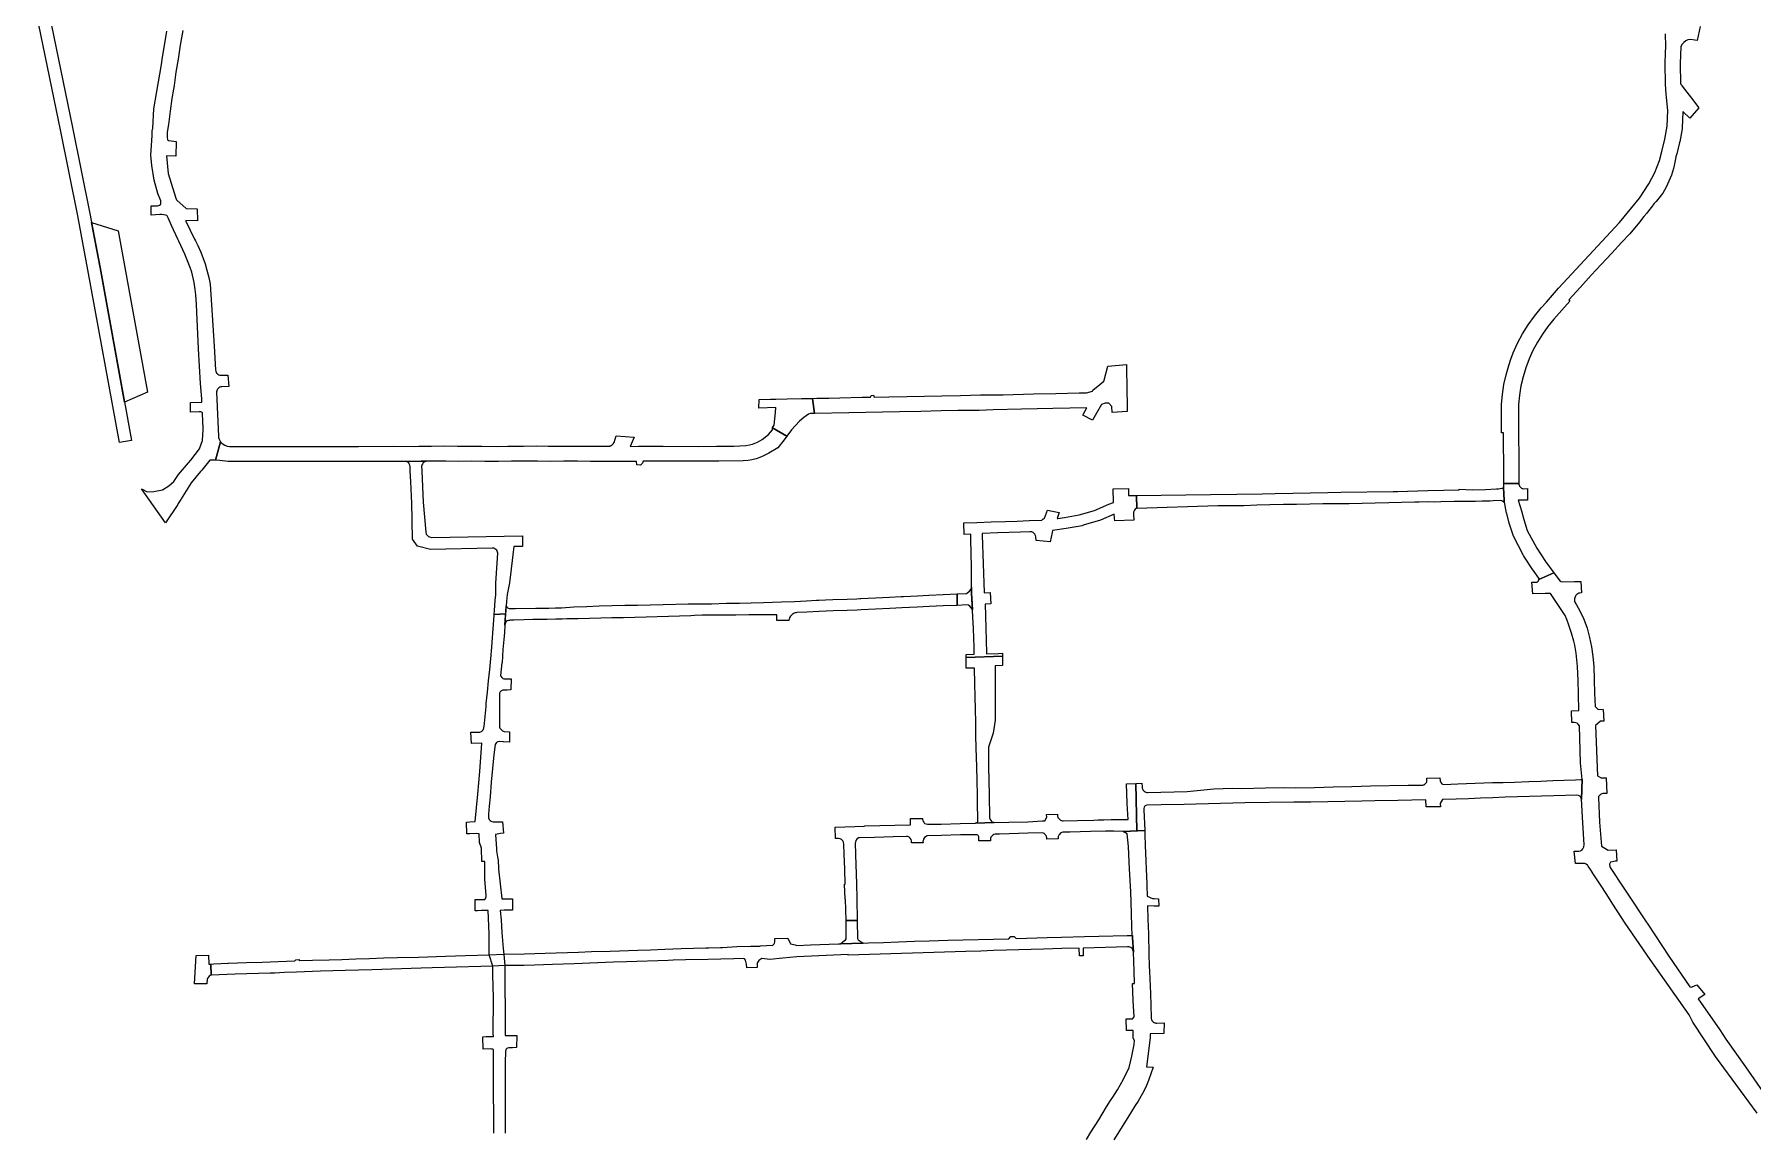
# Model space of a CAD drawing. Header units: inches. Extents: x 704148 to 723432, y 7075344 to 7101810.
# Drawn here: x 713686 to 715513, y 7083759 to 7084927 of the extents above; entities that cross this region are included whole.
import ezdxf

# ---------------------------------------------------------------- set-up
doc = ezdxf.new("R2010")
doc.units = ezdxf.units.IN
doc.header["$MEASUREMENT"] = 0
doc.layers.add('gisdb.gisadmin', color=7, linetype='Continuous', lineweight=9, true_color=0xccf5fc)

msp = doc.modelspace()

# ---------------------------------------------------------------- linework, layer by layer
at = {"layer": 'gisdb.gisadmin'}
for points in [[(713699.1427, 7084961.8089), (713727.0919, 7084827.7485), (713727.1021, 7084827.6985), (713745.404, 7084736.3299), (713745.4193, 7084736.2509), (713756.1914, 7084678.7901), (713756.1976, 7084678.7566), (713789.6449, 7084495.0242), (713776.8551, 7084492.6958), (713743.4108, 7084676.4115), (713732.6493, 7084733.8161), (713714.3603, 7084825.1202), (713686.4095, 7084959.1884)], [(713844.15, 7084930.58), (713841.57, 7084915.04), (713839.34, 7084900.4), (713836.93, 7084886.51), (713834.92, 7084872.28), (713834.4, 7084868.56), (713832.72, 7084858.57), (713830.82, 7084844.86), (713828.87, 7084830.79), (713827.74, 7084822.65), (713827.67, 7084818.39), (713827.72, 7084816.51), (713827.84, 7084815.34), (713828, 7084814.72), (713828.31, 7084814.28), (713828.72, 7084813.99), (713829.22, 7084813.78), (713837.1786, 7084812.8624), (713836.9005, 7084797.0817), (713826.73, 7084797.47), (713828.74, 7084778.71), (713831.93, 7084768.38), (713836.8796, 7084752.3909), (713837.4, 7084750.71), (713837.765, 7084750.3854), (713847.78, 7084741.48), (713859.4198, 7084741.2132), (713859.7695, 7084728.343), (713847.4416, 7084728.666), (713847.5371, 7084728.1599), (713856.76, 7084709.12), (713857.61, 7084707.31), (713860.04, 7084702.16), (713863.33, 7084695.21), (713867.93, 7084682.7), (713869.93, 7084675.88), (713871.76, 7084668.34), (713873.35, 7084661.29), (713877.54, 7084595.2), (713878.98, 7084570.13), (713879.16, 7084568.83), (713879.55, 7084567.69), (713880.16, 7084566.71), (713880.7, 7084566.15), (713881.44, 7084565.43), (713882.42, 7084564.84), (713883.43, 7084564.53), (713884.6, 7084564.36), (713892.0965, 7084564.5208), (713893.2405, 7084552.2642), (713885.89, 7084552.05), (713884.73, 7084551.88), (713883.65, 7084551.56), (713882.64, 7084551), (713881.88, 7084550.36), (713881.24, 7084549.65), (713880.83, 7084548.93), (713880.33, 7084547.78), (713880.14, 7084546.65), (713881.5, 7084514.66), (713882.09, 7084499.67), (713882.31, 7084498.14), (713882.83, 7084496.55), (713883.53, 7084495.01), (713884.32, 7084493.61), (713878.8424, 7084473.9843), (713878.1648, 7084474.0234), (713873.0719, 7084474.0234), (713864.5836, 7084463.4441), (713863.178, 7084461.8933), (713853.048, 7084450.1349), (713842.5733, 7084433.0144), (713842.2101, 7084432.4207), (713839.442, 7084427.8963), (713838.7659, 7084426.8955), (713825.7274, 7084407.5945), (713800.16, 7084443.77), (713806.3, 7084440.56), (713813.5, 7084440.83), (713822.57, 7084442.7), (713829.51, 7084446.7), (713834.58, 7084451.51), (713839.65, 7084458.99), (713850.22, 7084471.28), (713852.73, 7084474.2), (713862.07, 7084485.95), (713862.5, 7084487.16), (713865.27, 7084495.03), (713865.79, 7084506.49), (713865.7536, 7084507.9234), (713865.125, 7084523.1507), (713865.0772, 7084524.273), (713864.7317, 7084524.624), (713863.9259, 7084525.126), (713863.42, 7084525.34), (713862.87, 7084525.43), (713861.56, 7084525.44), (713852.5571, 7084524.9879), (713852.3708, 7084535.4206), (713864.5972, 7084535.569), (713864.5516, 7084536.6431), (713864.4001, 7084539.3711), (713863.21, 7084555.53), (713860.97, 7084592.42), (713858.92, 7084639.53), (713858.07, 7084649.9), (713857.46, 7084655.3), (713856.25, 7084663.05), (713853.7, 7084673.99), (713852.16, 7084678.76), (713846.42, 7084692.86), (713839.94, 7084707), (713839.0713, 7084708.9073), (713832.1311, 7084723.4113), (713828.5081, 7084731.4822), (713827.4719, 7084733.7904), (713827.15, 7084734.07), (713825.84, 7084734.5), (713823.96, 7084734.86), (713821.77, 7084735.01), (713819.86, 7084735.04), (713810.4658, 7084734.6039), (713810.59, 7084744.2902), (713816.62, 7084744.25), (713817.44, 7084744.32), (713818.8, 7084744.64), (713819.55, 7084745.02), (713820.42, 7084745.81), (713820.89, 7084746.82), (713821.02, 7084747.77), (713821.02, 7084748.8), (713820.86, 7084749.53), (713817.75, 7084757.65), (713813.86, 7084771.52), (713811.19, 7084787.34), (713810.32, 7084798.16), (713811.6886, 7084819.1931), (713811.7719, 7084823.6797), (713812.1884, 7084826.8744), (713813.52, 7084847.34), (713816.6, 7084865.74), (713821.435, 7084894.5733), (713822.34, 7084899.97), (713827.15, 7084929.9)], [(715457.35, 7084935.1188), (715454.213, 7084920.1496), (715451.7796, 7084920.5765), (715447.1907, 7084921.0512), (715444.3423, 7084920.8929), (715442.127, 7084919.7853), (715439.9116, 7084918.0446), (715438.0127, 7084915.9875), (715436.7468, 7084913.2974), (715436.2384, 7084895.6069), (715436.5098, 7084873.975), (715437.99, 7084872.51), (715438.0112, 7084871.7545), (715438.37, 7084871.47), (715448.0273, 7084858.7036), (715455.9997, 7084848.4401), (715446.3906, 7084837.669), (715439.2474, 7084844.2853), (715439.0875, 7084844.4165), (715439.0276, 7084844.4623), (715438.4237, 7084827.5986), (715438.1794, 7084826.2336), (715435.5974, 7084812.2585), (715435.5546, 7084811.988), (715435.4979, 7084811.6987), (715432.4288, 7084799.8271), (715431.6392, 7084796.7596), (715431.2655, 7084794.339), (715430.6032, 7084790.8451), (715429.8218, 7084787.376), (715428.9223, 7084783.9356), (715427.9058, 7084780.5279), (715426.7733, 7084777.157), (715425.5263, 7084773.8268), (715424.1662, 7084770.5411), (715422.6946, 7084767.3038), (715421.1131, 7084764.1188), (715419.4238, 7084760.9896), (715417.6284, 7084757.9201), (715410.5307, 7084749.1695), (715408.3018, 7084746.4577), (715405.6225, 7084742.8203), (715403.68, 7084740.4406), (715400.5778, 7084736.6402), (715397.5748, 7084732.9665), (715392.7632, 7084727.0808), (715382.4457, 7084714.6446), (715373.8089, 7084705.3589), (715363.534, 7084694.1949), (715352.213, 7084682.1245), (715341.5654, 7084670.7242), (715329.7234, 7084657.6974), (715317.772, 7084644.3964), (715318.8847, 7084642.9111), (715301.954, 7084623.8555), (715295.5619, 7084616.159), (715289.6972, 7084608.0534), (715284.3858, 7084599.5749), (715279.6515, 7084590.7613), (715275.5152, 7084581.6516), (715271.9953, 7084572.2865), (715269.1076, 7084562.7075), (715266.8648, 7084552.9574), (715265.277, 7084543.0795), (715264.3512, 7084533.1176), (715264.0915, 7084523.1163), (715264.2324, 7084504.0748), (715264.4577, 7084473.6084), (715264.6367, 7084449.4175), (715248.6398, 7084449.1016), (715248.6038, 7084454.0562), (715248.5715, 7084458.491), (715248.2431, 7084503.1337), (715246.2391, 7084503.0994), (715246.092, 7084522.9831), (715246.3443, 7084533.512), (715247.2558, 7084544.0045), (715248.8229, 7084554.4191), (715251.0396, 7084564.7152), (715253.897, 7084574.8521), (715256.1466, 7084581.4858), (715258.6709, 7084588.0199), (715263.319, 7084598.3398), (715268.6515, 7084608.3233), (715274.6441, 7084617.9251), (715281.2696, 7084627.1015), (715288.4979, 7084635.8111), (715293.8799, 7084641.8685), (715293.8899, 7084641.8647), (715293.8932, 7084641.8689), (715306.7246, 7084656.7806), (715371.6567, 7084726.5275), (715384.8327, 7084742.6568), (715393.0136, 7084752.6713), (715402.9556, 7084767.7684), (715409.2154, 7084779.9197), (715414.0023, 7084792.4393), (715416.5296, 7084802.2325), (715419.8939, 7084815.269), (715422.4714, 7084828.8933), (715423.0756, 7084845.8106), (715421.3769, 7084863.1916), (715420.5152, 7084873.5413), (715420.2389, 7084895.7905), (715420.5509, 7084907.1213), (715420.7401, 7084913.8976), (715420.4979, 7084927.1028)], [(715517.98, 7083780.2), (715473.69, 7083840.31), (715449.69, 7083876.83), (715445.65, 7083884.51), (715404.19, 7083943.2), (715377.58, 7083981.83), (715364.66, 7084002.25), (715358.24, 7084012.4), (715351.48, 7084022.65), (715344.42, 7084033.35), (715340.785, 7084038.9386), (715338.41, 7084042.59), (715337.98, 7084043.22), (715337.56, 7084043.73), (715336.21, 7084044.8), (715335.49, 7084045.15), (715334.65, 7084045.34), (715333.64, 7084045.48), (715332.9, 7084045.48), (715324.9095, 7084045.2206), (715323.514, 7084058.4653), (715325.4417, 7084058.5266), (715328.38, 7084058.62), (715330.07, 7084059.03), (715331.46, 7084059.7), (715332.64, 7084060.83), (715333.82, 7084063.24), (715334.04, 7084065.08), (715332.64, 7084088.71), (715331.12, 7084113.89), (715331.78, 7084134.63), (715330.3, 7084152.53), (715328.98, 7084191.61), (715327.52, 7084193.63), (715326.66, 7084194.39), (715325.1, 7084194.99), (715323.48, 7084195.29), (715320.94, 7084195.39), (715320.6869, 7084207.6965), (715328.52, 7084207.97), (715327.96, 7084225.84), (715327.53, 7084239.93), (715327.06, 7084254.88), (715326.38, 7084262), (715325.7, 7084269.11), (715324.17, 7084277.49), (715323.1, 7084281.7), (715320.67, 7084290.24), (715319.3, 7084294.56), (715317.39, 7084299.66), (715315.48, 7084304.76), (715313.7572, 7084308.9591), (715305.3678, 7084321.6423), (715298.1835, 7084332.2199), (715292.7059, 7084332.4529), (715279.5017, 7084332.1807), (715278.4838, 7084344.271), (715284.05, 7084344.37), (715284.86, 7084345.08), (715285.41, 7084345.93), (715285.78, 7084346.82), (715285.8586, 7084347.1128), (715301.9134, 7084354.1917), (715308.4671, 7084345.3794), (715309.32, 7084345.1), (715310.67, 7084344.86), (715323.6453, 7084345.0629), (715330.5866, 7084345.1715), (715331.0969, 7084332.9726), (715329.4776, 7084332.8479), (715328.3832, 7084332.5527), (715327.3508, 7084332.0847), (715326.4075, 7084331.4563), (715325.578, 7084330.6838), (715324.8841, 7084329.7876), (715324.3438, 7084328.7912), (715323.9715, 7084327.7206), (715323.7769, 7084326.604), (715323.765, 7084325.4706), (715323.9361, 7084324.3501), (715324.2859, 7084323.272), (715325.964, 7084320.2365), (715329.6221, 7084313.8355), (715333.7913, 7084305.0681), (715337.0791, 7084295.4027), (715339.7747, 7084285.5557), (715341.8682, 7084275.5633), (715343.3517, 7084265.4623), (715344.22, 7084255.29), (715344.72, 7084240.5), (715345.2, 7084226.45), (715345.79, 7084212.42), (715348.76, 7084209.44), (715354.18, 7084209.11), (715354.9879, 7084196.7939), (715351.31, 7084196.68), (715346.21, 7084192), (715348.34, 7084138.43), (715352.16, 7084136.31), (715357.523, 7084136.4427), (715358.1261, 7084119.8391), (715353.94, 7084119.71), (715352.92, 7084119.57), (715351.54, 7084118.83), (715350.28, 7084117.77), (715349.48, 7084116.59), (715349.18, 7084115.47), (715350.36, 7084089.25), (715352.37, 7084063.93), (715359.47, 7084059.61), (715367.9382, 7084059.9719), (715368.8747, 7084047.8352), (715366.94, 7084047.74), (715364.04, 7084047.3), (715362.21, 7084046.67), (715361.14, 7084044.59), (715361.2, 7084042.32), (715361.58, 7084040.99), (715376.1, 7084019.24), (715381.21, 7084011.58), (715399.3127, 7083984.4612), (715401.7499, 7083980.8101), (715424.0201, 7083946.8901), (715446.39, 7083914.14), (715447.99, 7083914.1), (715448.89, 7083914.36), (715453.7502, 7083916.6036), (715462.2659, 7083906.1966), (715455.15, 7083901.42), (715478.24, 7083868.72), (715484.57, 7083858.51), (715505.59, 7083829.28), (715532.96, 7083789.85)], [(714174.82, 7083758.67), (714174.72, 7083773.64), (714174.51, 7083805.88), (714174.56, 7083819.04), (714174.61, 7083832.76), (714174.68, 7083846.55), (714174.42, 7083847.41), (714174.07, 7083847.85), (714173.71, 7083848.06), (714172.78, 7083848.23), (714171.69, 7083848.25), (714163.5944, 7083848.1092), (714163.0392, 7083861.3059), (714166.5871, 7083861.3824), (714174.36, 7083861.55), (714174.31, 7083864.74), (714174.47, 7083902.66), (714173.9468, 7083927.1646), (714173.75, 7083936.38), (714169.9722, 7083948.1821), (714169.9766, 7083952.6524), (714169.9941, 7083970.5048), (714168.7, 7083995.56), (714161.8796, 7083995.2814), (714157.44, 7083995.1), (714156.6538, 7083995.0861), (714154.9003, 7083995.0552), (714155.0724, 7084007.1528), (714161.5996, 7084007.2075), (714165.48, 7084007.24), (714165.598, 7084007.4071), (714165.7101, 7084007.5781), (714165.8164, 7084007.7528), (714165.9167, 7084007.931), (714166.0108, 7084008.1126), (714166.0987, 7084008.2972), (714166.1803, 7084008.4848), (714166.2554, 7084008.675), (714166.324, 7084008.8676), (714166.386, 7084009.0625), (714166.4413, 7084009.2594), (714166.4898, 7084009.4581), (714166.5316, 7084009.6583), (714166.5665, 7084009.8598), (714166.5945, 7084010.0623), (714166.6157, 7084010.2657), (714166.6298, 7084010.4697), (714166.637, 7084010.6741), (714166.6373, 7084010.8786), (714166.6305, 7084011.083), (714166.6168, 7084011.2871), (714165.4081, 7084028.8039), (714165.3009, 7084029.7397), (714165.4, 7084031.22), (714165.35, 7084039.57), (714165.35, 7084047.57), (714162.24, 7084047.36), (714161.6, 7084061.52), (714159.82, 7084067.88), (714159.3, 7084076.98), (714156.03, 7084077.14), (714149.4032, 7084076.9174), (714146.3383, 7084076.8144), (714145.6808, 7084089.4397), (714149.338, 7084089.686), (714154.89, 7084090.06), (714157.74, 7084119.23), (714160.08, 7084143.23), (714162.19, 7084173.22), (714151.2118, 7084172.9589), (714150.5876, 7084185.1318), (714154.9976, 7084185.0967), (714159.0834, 7084185.0641), (714159.9945, 7084185.1357), (714160.8796, 7084185.3628), (714161.7126, 7084185.7387), (714162.4685, 7084186.2523), (714163.1249, 7084186.8881), (714163.1903, 7084186.978), (714163.4616, 7084187.3512), (714163.6814, 7084187.6664), (714163.9191, 7084188.1513), (714164.0726, 7084188.4758), (714164.2401, 7084189.0517), (714164.3213, 7084189.3398), (714164.4202, 7084190.2337), (714164.4334, 7084190.3674), (714164.4985, 7084191.029), (714166.2238, 7084208.5664), (714166.5803, 7084212.1904), (714166.7516, 7084213.9316), (714166.9, 7084215.44), (714168.2042, 7084227.4293), (714169.2932, 7084239.44), (714170.5958, 7084251.4295), (714171.6546, 7084263.4429), (714172.5888, 7084275.4667), (714173.0602, 7084280.7001), (714175.2745, 7084308.9054), (714175.3415, 7084309.9166), (714187.3553, 7084310.795), (714186.42, 7084298.62), (714186.06, 7084290.74), (714185.75, 7084287.1), (714184.63, 7084272.98), (714183.76, 7084258.74), (714183.285, 7084258.719), (714182.1139, 7084245.0389), (714182.32, 7084244.5), (714183.38, 7084243), (714184.5, 7084242.12), (714185.64, 7084241.68), (714187.26, 7084241.54), (714193.2765, 7084241.7117), (714192.8966, 7084229.8394), (714188.9257, 7084229.7671), (714186.1414, 7084229.7164), (714185.3065, 7084229.7291), (714184.4817, 7084229.599), (714183.6911, 7084229.33), (714182.9582, 7084228.9299), (714182.3044, 7084228.4104), (714181.7489, 7084227.787), (714181.3081, 7084227.0778), (714180.9948, 7084226.3037), (714180.8184, 7084225.4876), (714180.7396, 7084213.923), (714180.7983, 7084192.3613), (714180.8351, 7084191.3449), (714181.0329, 7084190.3471), (714181.3866, 7084189.3934), (714181.8872, 7084188.508), (714182.5222, 7084187.7134), (714183.2752, 7084187.0296), (714184.1273, 7084186.4742), (714185.0569, 7084186.0611), (714186.0402, 7084185.8009), (714191.5971, 7084185.4458), (714191.3937, 7084174.4607), (714185.0759, 7084174.8143), (714184.2902, 7084174.8583), (714181.4, 7084175.02), (714179.06, 7084174.72), (714177.78, 7084173.9), (714176.26, 7084172), (714174.76, 7084160.8), (714173.5, 7084146.41), (714172.18, 7084131.88), (714170.84, 7084116.36), (714169.9671, 7084106.2449), (714169.24, 7084097.82), (714169.16, 7084095.42), (714169.3, 7084094), (714169.94, 7084092.26), (714170.48, 7084091.52), (714171.14, 7084090.92), (714171.92, 7084090.4), (714172.88, 7084089.94), (714174.22, 7084089.68), (714184.2543, 7084089.5958), (714185.11, 7084077.61), (714181.82, 7084077.42), (714176.52, 7084076.32), (714177.64, 7084061.1), (714177.8765, 7084058.7823), (714179.3119, 7084050.2593), (714179.3875, 7084049.5666), (714179.9084, 7084039.2874), (714183.222, 7084008.2216), (714183.2822, 7084008.014), (714183.4126, 7084007.8677), (714183.6047, 7084007.6975), (714194.7829, 7084007.8399), (714194.7372, 7083995.7424), (714189.5264, 7083995.6753), (714186.01, 7083995.63), (714182.2193, 7083995.6123), (714181.73, 7083995.61), (714182.5219, 7083985.3806), (714183.56, 7083971.97), (714184.8546, 7083955.1832), (714185.3635, 7083948.5847), (714186.56, 7083936.99), (714186.6177, 7083928.3353), (714186.73, 7083902.17), (714186.87, 7083902.17), (714186.91, 7083895.08), (714187.1, 7083862.64), (714187.2465, 7083862.6393), (714191.258, 7083862.6196), (714199.2916, 7083862.5801), (714199.1061, 7083849.6932), (714194.5878, 7083849.5322), (714190.88, 7083849.4), (714189.58, 7083849.07), (714188.82, 7083848.65), (714188.08, 7083847.89), (714187.48, 7083846.97), (714187.2, 7083846.12), (714187.11, 7083833.09), (714187.02, 7083819.93), (714186.93, 7083806.08), (714187, 7083806.08), (714187.031, 7083773.648), (714187.053, 7083758.644)], [(714804.86, 7083752.08), (714809.44, 7083759.76), (714817.94, 7083773.04), (714821.74, 7083779.12), (714826.32, 7083786.68), (714830.58, 7083793.46), (714833.06, 7083797.21), (714838.04, 7083804.76), (714844.3, 7083816.34), (714850.46, 7083828.54), (714853.28, 7083840.76), (714855.58, 7083853.14), (714855.86, 7083857.18), (714854.76, 7083859.62), (714854.7374, 7083860.485), (714854.684, 7083863.042), (714854.604, 7083868.041), (714854.52, 7083868.04), (714851.3438, 7083868.004), (714848.286, 7083867.9694), (714847.4272, 7083867.9596), (714847.0275, 7083880.1574), (714853.71, 7083880.29), (714855.48, 7083882.25), (714854.69, 7083899.88), (714853.88, 7083917.91), (714856.17, 7083917.99), (714855.68, 7083931.48), (714854.96, 7083951.22), (714853.9, 7083966.72), (714853.7, 7083970.46), (714853.34, 7083977.28), (714852.72, 7083992.87), (714852.05, 7084015.28), (714850.7709, 7084039.8532), (714850.38, 7084047.3), (714849.55, 7084063.31), (714848.16, 7084077.02), (714843.87, 7084079.46), (714866.8427, 7084080.3596), (714867.0028, 7084075.7712), (714867.4008, 7084064.368), (714869.0747, 7084023.3532), (714869.17, 7084021.86), (714869.5956, 7084010.5897), (714875.3106, 7084008.0497), (714876.8447, 7084008.0241), (714881.5767, 7084007.9452), (714881.9673, 7084000.1069), (714876.9797, 7084000.1704), (714869.93, 7084000.26), (714870.3308, 7083986.2), (714870.77, 7083970.79), (714871.237, 7083948.843), (714871.7, 7083936.664), (714871.929, 7083930.668), (714872.95, 7083907.27), (714873.71, 7083881.57), (714873.8313, 7083880.5352), (714874.0015, 7083879.966), (714874.1297, 7083879.5369), (714874.5964, 7083878.6053), (714875.2172, 7083877.7685), (714875.9734, 7083877.0518), (714876.8422, 7083876.4766), (714877.7974, 7083876.0604), (714878.1542, 7083875.9742), (714878.8102, 7083875.8158), (714879.85, 7083875.75), (714887.6171, 7083875.9429), (714887.3384, 7083864.6525), (714872.52, 7083864.18), (714872.52, 7083860.04), (714868.9, 7083829.27), (714875.8168, 7083828.8264), (714873.5362, 7083821.6824), (714870.8884, 7083814.6663), (714867.8806, 7083807.7968), (714864.5207, 7083801.0924), (714859.7443, 7083792.8181), (714856.8653, 7083788.1906), (714848.9413, 7083775.4545), (714834.1498, 7083751.6803)]]:
    msp.add_lwpolyline(points, dxfattribs=at)
for points in [[(713806.7389, 7084546.2938), (713782.2455, 7084535.6707), (713756.1914, 7084678.7901), (713747.2107, 7084726.6954), (713775.3413, 7084717.7459), (713778.9725, 7084698.3767)], [(714515.8912, 7084523.8324), (714513.541, 7084539.6929), (714518.12, 7084539.79), (714531.17, 7084540.06), (714542.81, 7084540.2), (714542.9092, 7084540.2026), (714566.65, 7084540.91), (714575.45, 7084541.1), (714575.95, 7084542.94), (714578.45, 7084542.98), (714579.17, 7084541.1), (714594.68, 7084541.3), (714614.31, 7084541.58), (714651.2098, 7084542.3878), (714671.13, 7084542.94), (714692.44, 7084543.47), (714716.29, 7084543.4), (714748.55, 7084544.52), (714772.37, 7084545.04), (714797.18, 7084545.59), (714805.13, 7084545.76), (714811.45, 7084547.25), (714811.7, 7084548.36), (714819.1672, 7084554.618), (714823.31, 7084558.09), (714823.59, 7084559.11), (714827.6329, 7084573.8963), (714847.4365, 7084575.6566), (714847.6033, 7084566.4588), (714847.705, 7084556.0577), (714848.234, 7084525.6873), (714832.1463, 7084524.9081), (714832.04, 7084530.97), (714828.78, 7084534.81), (714824.72, 7084534.82), (714820.85, 7084533.15), (714815.6561, 7084524.1094), (714811.4599, 7084516.6413), (714800.9689, 7084521.9609), (714801.7815, 7084523.4374), (714805.2607, 7084529.7591), (714769.1524, 7084528.9704), (714735.8373, 7084528.1595), (714705.7473, 7084527.4339), (714690.9961, 7084526.9741), (714668.1704, 7084526.8442), (714650.5165, 7084526.3662), (714628.9522, 7084525.8972), (714606.1015, 7084525.4618), (714552.4632, 7084524.4671)], [(714515.8912, 7084523.8324), (714511.0791, 7084523.7489), (714509.4944, 7084522.9982), (714504.5044, 7084519.3997), (714499.8233, 7084515.4075), (714495.4823, 7084511.048), (714491.51, 7084506.35), (714486.3436, 7084499.5128), (714471.0612, 7084508.4455), (714471.07, 7084508.7), (714472.99, 7084511.16), (714474.45, 7084524.88), (714474.54, 7084529.97), (714456.4701, 7084529.2675), (714456.9892, 7084538.6124), (714468.88, 7084538.76), (714474.54, 7084538.88), (714486.78, 7084539.13), (714502.09, 7084539.45), (714513.541, 7084539.6929)], [(714486.3436, 7084499.5128), (714483.5607, 7084495.83), (714483.3926, 7084495.6718), (714476.96, 7084487.21), (714467.2767, 7084481.6204), (714460.9452, 7084478.2861), (714457.83, 7084476.8), (714453.7968, 7084475.546), (714449.2978, 7084474.4279), (714445.2372, 7084473.7192), (714439.95, 7084473.27), (714414.17, 7084472.85), (714366.2, 7084472.85), (714335.7393, 7084472.8634), (714333.6896, 7084472.857), (714332.89, 7084470.82), (714330.87, 7084468.92), (714326.85, 7084468.96), (714326.6965, 7084472.759), (714319.6995, 7084472.7002), (714310.8635, 7084472.6945), (714292.0976, 7084472.6874), (714277.6874, 7084472.7407), (714263.6867, 7084472.8664), (714249.4741, 7084472.8487), (714235.3472, 7084472.7975), (714221.3764, 7084472.9534), (714207.7052, 7084472.9288), (714193.8318, 7084472.8496), (714179.6942, 7084472.7574), (714165.4388, 7084472.7903), (714151.5311, 7084472.8331), (714137.719, 7084472.7878), (714123.7481, 7084473.1628), (714109.8274, 7084473.0546), (714103.0304, 7084472.9449), (714097.76, 7084473.03), (714081.6533, 7084472.7603), (714079.7048, 7084472.7725), (714035.6946, 7084472.621), (714007.5815, 7084472.6138), (713979.2096, 7084472.59), (713950.6787, 7084472.5599), (713935.4986, 7084472.5537), (713921.5178, 7084472.5009), (713908.9407, 7084472.4774), (713893.4094, 7084472.514), (713892.2897, 7084472.5976), (713883.713, 7084473.7033), (713878.8424, 7084473.9843), (713884.32, 7084493.61), (713885, 7084492.72), (713885.67, 7084492.12), (713886.98, 7084491.14), (713888.87, 7084490.08), (713891.45, 7084489), (713894.02, 7084488.54), (713914.14, 7084488.46), (713930.4, 7084488.55), (713958.15, 7084488.57), (714003.16, 7084488.63), (714031.16, 7084488.59), (714068.172, 7084488.8447), (714090.2512, 7084488.7067), (714094.99, 7084488.84), (714108.46, 7084489.05), (714122.27, 7084489.27), (714136.13, 7084488.85), (714150.14, 7084488.88), (714162.07, 7084488.84), (714162.0735, 7084488.8018), (714178.3, 7084488.76), (714189.6258, 7084488.8383), (714192.77, 7084488.86), (714206.54, 7084488.96), (714220.28, 7084489.16), (714232.4785, 7084488.895), (714297.9867, 7084488.9817), (714298.0905, 7084489.0136), (714298.2872, 7084489.0786), (714298.4915, 7084489.1521), (714298.6598, 7084489.2174), (714298.7688, 7084489.2621), (714298.9863, 7084489.3567), (714299.1144, 7084489.4162), (714299.2318, 7084489.4731), (714299.3841, 7084489.5504), (714299.5368, 7084489.6322), (714299.6271, 7084489.6825), (714299.7348, 7084489.7446), (714299.8121, 7084489.7905), (714299.8867, 7084489.8359), (714300.013, 7084489.9154), (714300.1981, 7084490.038), (714300.3517, 7084490.1454), (714300.511, 7084490.2627), (714300.6049, 7084490.3347), (714300.6936, 7084490.4047), (714300.804, 7084490.4948), (714300.8833, 7084490.5615), (714300.9671, 7084490.634), (714301.0618, 7084490.7183), (714301.1634, 7084490.812), (714301.2716, 7084490.9152), (714301.4448, 7084491.0889), (714301.5628, 7084491.2135), (714301.6862, 7084491.3498), (714301.7949, 7084491.4752), (714301.9043, 7084491.6068), (714301.9776, 7084491.6984), (714302.0459, 7084491.7861), (714302.185, 7084491.9731), (714302.273, 7084492.0975), (714302.3524, 7084492.2142), (714302.4429, 7084492.3528), (714302.5038, 7084492.4498), (714302.5736, 7084492.5649), (714302.6392, 7084492.6771), (714302.6868, 7084492.7613), (714302.7419, 7084492.8617), (714305.0631, 7084499.845), (714324.0438, 7084498.6587), (714319.77, 7084488.7), (714328.8144, 7084488.7769), (714355.07, 7084489), (714392.45, 7084488.68), (714411.67, 7084488.9), (714429.97, 7084488.86), (714442.69, 7084489.52), (714446.87, 7084490.26), (714449.83, 7084491.06), (714455.33, 7084493.18), (714460.03, 7084495.92), (714466.73, 7084501.32), (714470.99, 7084506.38), (714471.0612, 7084508.4455)], [(714187.3553, 7084310.795), (714175.3415, 7084309.9166), (714175.63, 7084314.2755), (714175.9821, 7084319.5964), (714176.3309, 7084325.0796), (714176.9664, 7084331.0745), (714177.13, 7084343.33), (714179.2, 7084375.05), (714177.93, 7084378.27), (714174.95, 7084380.51), (714172.96, 7084380.61), (714107.69, 7084379.19), (714093.76, 7084382.54), (714088.3, 7084390.02), (714087.66, 7084429.3), (714087.4091, 7084434.7786), (714087.3976, 7084435.0308), (714087.3666, 7084435.7069), (714086.6427, 7084451.5168), (714086.0251, 7084462.2374), (714085.92, 7084467.3), (714085.45, 7084468.9), (714084.98, 7084470.12), (714084.45, 7084471.06), (714083.8, 7084471.73), (714083.16, 7084472.21), (714082.0387, 7084472.7667), (714097.76, 7084473.03), (714103.0304, 7084472.9449), (714101.9399, 7084472.4874), (714100.7993, 7084471.8342), (714099.7591, 7084471.1282), (714098.93, 7084469.9699), (714098.3371, 7084468.6936), (714097.9644, 7084467.5205), (714098.1812, 7084463.097), (714098.2181, 7084462.3455), (714099.84, 7084429.26), (714102.44, 7084397.64), (714103.01, 7084395.44), (714105.55, 7084393), (714108.66, 7084391.93), (714205.3615, 7084393.581), (714205.3615, 7084382.4513), (714196.3, 7084382.46), (714191.51, 7084343.82), (714189.0622, 7084331.3633), (714188.2955, 7084324.1553), (714187.9594, 7084318.8584), (714187.9562, 7084318.808), (714187.9693, 7084318.7867)], [(714715.7687, 7084265.7603), (714676.9502, 7084264.3868), (714676.9361, 7084267.5311), (714685.55, 7084267.73), (714685.3768, 7084275.3781), (714684.93, 7084295.11), (714682.7837, 7084332.7147), (714682.6686, 7084339.0309), (714682.7329, 7084359.9033), (714682.739, 7084359.9157), (714682.0889, 7084390.0804), (714682.1047, 7084395.5386), (714674.96, 7084395.16), (714674.55, 7084407.52), (714688.42, 7084407.99), (714703.62, 7084408.5), (714718.95, 7084409.02), (714731.27, 7084409.4), (714744.1104, 7084409.8019), (714757.41, 7084410.43), (714758.93, 7084411.63), (714759.57, 7084411.8), (714760.05, 7084412.11), (714760.47, 7084412.58), (714763.4904, 7084420.7628), (714775.8359, 7084418.332), (714773.7441, 7084412.1084), (714774.5594, 7084412.2316), (714781.6704, 7084413.3062), (714797.2634, 7084416.0738), (714813.3575, 7084420.7363), (714828.8141, 7084427.1871), (714833.8368, 7084429.1381), (714833.1886, 7084443.5856), (714849.4953, 7084443.9691), (714849.6, 7084436.64), (714855.8615, 7084436.6653), (714858.2438, 7084436.6749), (714858.41, 7084422.8587), (714857.8, 7084422.55), (714856.89, 7084421.88), (714856.07, 7084420.92), (714855.34, 7084419.66), (714855.04, 7084418.67), (714855.08, 7084416.49), (714855.3452, 7084410.4247), (714835.0902, 7084409.6837), (714834.59, 7084412.35), (714834.4018, 7084416.5458), (714819.7554, 7084410.2326), (714801.4763, 7084404.8197), (714801.1304, 7084404.6815), (714800.2699, 7084404.4391), (714783.2273, 7084401.406), (714769.0014, 7084399.2673), (714768.65, 7084397.17), (714766.31, 7084387.33), (714751.555, 7084388.6024), (714751.09, 7084392.73), (714750.81, 7084394.01), (714750.04, 7084395.58), (714749.46, 7084396.21), (714748.1, 7084397.33), (714746.81, 7084397.89), (714746.6967, 7084397.9117), (714744.825, 7084397.8229), (714734.8889, 7084397.5077), (714722.8, 7084397.19), (714710.62, 7084396.69), (714694.1237, 7084396.0681), (714694.1015, 7084394.4254), (714696.1707, 7084333.5487), (714696.57, 7084333.05), (714702.6754, 7084333.3855), (714703.1675, 7084321.509), (714697.15, 7084321.18), (714697.92, 7084295.7), (714698.5324, 7084268.9894), (714698.55, 7084268.22), (714711.53, 7084268.7), (714715.7446, 7084268.8577)], [(715245.1149, 7084431.2215), (715237.48, 7084430.77), (715233.7205, 7084430.6563), (715225.58, 7084430.41), (715218.66, 7084430.31), (715208.7, 7084430.17), (715195.94, 7084429.97), (715181.85, 7084429.71), (715174.8375, 7084429.5262), (715168.15, 7084429.79), (715158.63, 7084429.43), (715155.31, 7084429.32), (715153.99, 7084429.29), (715140, 7084429), (715126.26, 7084428.71), (715112.01, 7084428.45), (715098.02, 7084428.05), (715084.33, 7084427.77), (715070.35, 7084427.65), (715056.17, 7084427.53), (715042.35, 7084427.41), (715028.22, 7084427.08), (715014.46, 7084426.8), (714999.98, 7084426.51), (714986.02, 7084426.17), (714972.33, 7084425.41), (714944.52, 7084425.4), (714858.41, 7084422.8587), (714858.2438, 7084436.6749), (714936.73, 7084437.63), (714964.63, 7084437.85), (714991.7205, 7084438.249), (715005.6138, 7084438.6324), (715061.54, 7084439.57), (715075.53, 7084440.03), (715131.09, 7084440.85), (715135.54, 7084440.83), (715168.0113, 7084441.7892), (715201.32, 7084442.5), (715201.21, 7084443.21), (715215.35, 7084442.56), (715229.05, 7084442.76), (715241.04, 7084443.54), (715243.04, 7084443.67), (715244.93, 7084443.8), (715246.93, 7084444.14), (715248.21, 7084444.92), (715248.98, 7084431.45), (715249.0432, 7084428.922), (715248.3448, 7084429.6152), (715247.5999, 7084430.232), (715246.4543, 7084430.8573)], [(715301.9134, 7084354.1917), (715285.8586, 7084347.1128), (715286, 7084347.64), (715286.08, 7084348.38), (715286.0006, 7084348.7771), (715279.8875, 7084356.9969), (715279.6117, 7084357.3921), (715270.0053, 7084372.0798), (715269.7723, 7084372.4587), (715269.6017, 7084372.77), (715258.7842, 7084393.3407), (715254.3567, 7084407.1368), (715251.7219, 7084417.4423), (715251.6663, 7084417.7775), (715248.98, 7084431.45), (715248.21, 7084444.92), (715248.7801, 7084445.6199), (715248.7056, 7084447.4683), (715248.6398, 7084449.1016), (715264.6367, 7084449.4175), (715264.7253, 7084448.4335), (715264.9742, 7084447.4774), (715265.3766, 7084446.5751), (715265.9216, 7084445.7511), (715266.5945, 7084445.0277), (715267.377, 7084444.4245), (715268.2478, 7084443.9579), (715268.6774, 7084443.8339), (715269.67, 7084443.72), (715273.6771, 7084443.8444), (715273.7574, 7084431.4978), (715263.98, 7084431.4), (715267.4756, 7084420.2491), (715269.9263, 7084410.883), (715273.5854, 7084399.4355), (715283.6147, 7084380.5026), (715292.8701, 7084366.3517)], [(714667.5023, 7084319.6621), (714667.46, 7084319.66), (714652.67, 7084319.23), (714637.72, 7084318.5), (714625.06, 7084317.9228), (714608.6539, 7084317.1477), (714596, 7084316.39), (714580.57, 7084315.61), (714565.42, 7084315.06), (714561.2082, 7084314.8125), (714550.46, 7084314.42), (714535.55, 7084313.76), (714520.71, 7084313.17), (714507.65, 7084312.54), (714496.89, 7084312.01), (714495.9763, 7084311.8944), (714495.2318, 7084311.7227), (714495.0789, 7084311.6874), (714494.1155, 7084311.3391), (714493.21, 7084310.86), (714492.4018, 7084310.402), (714491.67, 7084309.83), (714490.919, 7084309.1445), (714490.26, 7084308.37), (714489.05, 7084306.46), (714488.7116, 7084305.2138), (714488.5, 7084303.94), (714488.4892, 7084303.5648), (714476.4389, 7084303.6538), (714475.8029, 7084303.6423), (714475.82, 7084309.59), (714473.7681, 7084309.5914), (714445.82, 7084309.61), (714432.34, 7084309.44), (714420.57, 7084309.37), (714408.19, 7084309.41), (714396.44, 7084309.17), (714388.18, 7084308.99), (714384.46, 7084308.79), (714372.32, 7084308.41), (714360.56, 7084307.93), (714348.51, 7084307.53), (714336.68, 7084307.15), (714324.7, 7084306.78), (714312.62, 7084306.67), (714300.47, 7084306.49), (714288.61, 7084306.28), (714276.49, 7084305.89), (714264.51, 7084305.58), (714252.53, 7084305.35), (714247.37, 7084305.22), (714240.71, 7084305.23), (714231.54, 7084304.78), (714228.68, 7084304.8), (714216.4, 7084304.62), (714206.82, 7084304.2), (714196.3, 7084304.16), (714192.5508, 7084303.8888), (714191.6, 7084303.82), (714190.32, 7084303.54), (714189.16, 7084303.14), (714188.06, 7084302.56), (714187.8493, 7084302.2882), (714187.44, 7084301.76), (714187.118, 7084300.955), (714186.88, 7084300.36), (714186.42, 7084298.62), (714187.9693, 7084318.7867), (714188.6998, 7084317.9618), (714189.5613, 7084317.275), (714190.4101, 7084316.7999), (714191.3213, 7084316.4594), (714191.7613, 7084316.368), (714197.8581, 7084316.3215), (714219.43, 7084316.84), (714233.38, 7084316.94), (714240.4058, 7084317.2261), (714246.8638, 7084317.2145), (714260.05, 7084318.19), (714273.85, 7084318.7), (714287.04, 7084319.1), (714300.73, 7084319.6), (714314.1, 7084319.94), (714327.66, 7084320), (714341.11, 7084320.26), (714354.75, 7084320.56), (714381.44, 7084321.36), (714395.16, 7084321.31), (714396.72, 7084321.36), (714400.54, 7084321.5), (714403.8, 7084321.5), (714406.26, 7084321.44), (714422.34, 7084321.96), (714435.9, 7084322.26), (714448.4, 7084322.48), (714461.69, 7084322.68), (714480.8, 7084323.44), (714494.58, 7084323.92), (714507.3345, 7084324.6044), (714518.06, 7084325.18), (714520.31, 7084325.25), (714527.6, 7084325.48), (714535.35, 7084325.83), (714550.65, 7084326.48), (714560.66, 7084326.8), (714563.94, 7084327.12), (714565.23, 7084327.17), (714580.7, 7084327.85), (714595.45, 7084328.59), (714608.0776, 7084329.1338), (714610.59, 7084329.29), (714625.18, 7084329.94), (714637.28, 7084330.6), (714652.7, 7084331.24), (714667.5943, 7084331.9478)], [(714667.5023, 7084319.6621), (714667.5943, 7084331.9478), (714667.64, 7084331.95), (714677.4904, 7084332.2911), (714680.5391, 7084334.8796), (714682.19, 7084336.8136), (714682.6686, 7084339.0309), (714682.7837, 7084332.7147), (714683.5299, 7084321.1486), (714683.7674, 7084315.4798), (714680.8693, 7084318.9365), (714679.3599, 7084319.8327), (714677.6042, 7084320.1538)], [(714676.9502, 7084264.3868), (714715.7687, 7084265.7603), (714715.8456, 7084255.8818), (714707.89, 7084255.65), (714707.85, 7084239.73), (714707.82, 7084225.72), (714707.78, 7084211.69), (714707.75, 7084197.68), (714705.86, 7084183.89), (714700.72, 7084169.02), (714700.74, 7084148.5), (714701.05, 7084133.39), (714701.35, 7084118.88), (714701.86, 7084094.1), (714702.11, 7084092.93), (714702.44, 7084092.2), (714703.5833, 7084090.6926), (714704.61, 7084089.81), (714705.71, 7084089.28), (714706.74, 7084089), (714687.09, 7084088.25), (714687.91, 7084088.48), (714688.46, 7084088.84), (714688.94, 7084089.38), (714689.28, 7084090.01), (714689.52, 7084090.79), (714689.62, 7084091.47), (714689.27, 7084110.21), (714689.26, 7084118.22), (714688.78, 7084133.28), (714688.29, 7084148.44), (714687.78, 7084167.98), (714687.48, 7084181.96), (714687.18, 7084195.52), (714686.89, 7084209.21), (714686.59, 7084222.76), (714686.3, 7084236.34), (714685.94, 7084252.83), (714677.0022, 7084252.8324)], [(714561.296, 7083984.8296), (714549.2925, 7083984.8337), (714548.8169, 7084007.5755), (714548.31, 7084007.56), (714547.79, 7084023.47), (714548.475, 7084023.5544), (714547.9336, 7084039.469), (714547.39, 7084055.45), (714547.0608, 7084065.9496), (714546.61, 7084068.13), (714545.87, 7084069.63), (714544.63, 7084070.87), (714543.23, 7084071.61), (714541.17, 7084072.03), (714537.9863, 7084071.9601), (714537.7873, 7084084.1557), (714568.85, 7084085.03), (714568.85, 7084085.29), (714585.31, 7084085.61), (714601.26, 7084086.05), (714617.8082, 7084086.3459), (714617.7439, 7084093.3168), (714624.3914, 7084093.3355), (714629.7145, 7084093.3505), (714630.5112, 7084093.3528), (714630.61, 7084092.21), (714630.97, 7084090.73), (714631.91, 7084089.19), (714632.87, 7084088.03), (714634.61, 7084087.39), (714635.95, 7084087.15), (714650.61, 7084087.15), (714670.61, 7084087.89), (714687.09, 7084088.25), (714706.74, 7084089), (714722.25, 7084089.29), (714742.5, 7084089.66), (714758.2267, 7084090.6225), (714760.8, 7084090.78), (714762.63, 7084094.76), (714762.4575, 7084097.5961), (714774.2536, 7084097.6938), (714774.27, 7084095.73), (714774.39, 7084094.87), (714774.62, 7084094.25), (714775.07, 7084093.46), (714776.48, 7084092.09), (714777.25, 7084091.52), (714778.36, 7084090.98), (714779.13, 7084090.72), (714780.26, 7084090.64), (714795.36, 7084091.1), (714812.78, 7084091.55), (714817.55, 7084091.66), (714823.49, 7084091.81), (714831.05, 7084091.99), (714849.2, 7084092), (714848.1511, 7084109.2874), (714848.14, 7084109.47), (714847.563, 7084130.1372), (714857.5009, 7084130.4917), (714858.5118, 7084080.0333), (714843.87, 7084079.46), (714833.8602, 7084079.8888), (714830.8819, 7084079.8618), (714825.1694, 7084079.7961), (714809.25, 7084079.35), (714787.14, 7084078.65), (714779.99, 7084078.53), (714778.71, 7084078.23), (714778.06, 7084077.9), (714776.98, 7084077.14), (714776.19, 7084076.37), (714775.54, 7084075.56), (714775.11, 7084074.84), (714774.95, 7084074.25), (714775.014, 7084071.4428), (714762.6818, 7084071.408), (714762.66, 7084072.83), (714762.55, 7084073.7), (714762.32, 7084074.43), (714761.89, 7084075.22), (714761.27, 7084076.02), (714759.98, 7084077.12), (714759.2, 7084077.59), (714758.31, 7084077.84), (714742.62, 7084077.49), (714722.62, 7084076.76), (714712.4617, 7084076.593), (714708.02, 7084076.52), (714706.42, 7084076.17), (714705.5, 7084075.65), (714704, 7084074.19), (714703.42, 7084073.42), (714703.07, 7084072.47), (714702.79, 7084071.25), (714702.74, 7084069.82), (714702.7445, 7084069.5492), (714690.5658, 7084069.4331), (714690.45, 7084073.6), (714690.23, 7084074.39), (714689.85, 7084075.12), (714689.43, 7084075.49), (714688.88, 7084075.71), (714687.6, 7084075.96), (714670.8845, 7084075.7294), (714650.9109, 7084075.1548), (714635.8749, 7084074.8248), (714635.65, 7084074.71), (714634.37, 7084074.21), (714632.83, 7084072.93), (714631.83, 7084071.37), (714631.19, 7084069.61), (714631.13, 7084068.75), (714631.1985, 7084067.4777), (714619.09, 7084067.19), (714618.97, 7084069.41), (714618.47, 7084071.03), (714617.49, 7084072.35), (714616.45, 7084073.33), (714615.17, 7084073.95), (714613.81, 7084074.13), (714613.7174, 7084074.1644), (714599.51, 7084073.71), (714579.44, 7084073.01), (714563.7398, 7084072.6508), (714562.43, 7084072.51), (714560.97, 7084071.39), (714559.83, 7084069.89), (714559.27, 7084068.27), (714559.13, 7084066.75), (714559.3862, 7084055.7502), (714559.4187, 7084054.4526), (714560.47, 7084023.85), (714560.83, 7084008.15)], [(714858.5118, 7084080.0333), (714857.5009, 7084130.4917), (714863.9208, 7084130.7207), (714864.102, 7084126.613), (714864.2477, 7084125.5958), (714864.5625, 7084124.6176), (714865.0374, 7084123.7063), (714865.6588, 7084122.888), (714866.4091, 7084122.1858), (714867.2668, 7084121.6199), (714868.2075, 7084121.2064), (714869.2044, 7084120.9571), (714870.229, 7084120.879), (714911.862, 7084121.801), (714940.21, 7084124.71), (714960.2, 7084125.32), (714970.24, 7084125.21), (714995.13, 7084125.66), (715015.34, 7084126.03), (715027.29, 7084125.98), (715047.23, 7084126.27), (715067.23, 7084126.81), (715087.04, 7084127.33), (715107.05, 7084127.85), (715146.93, 7084128.51), (715162.56, 7084128.81), (715163.28, 7084128.92), (715163.91, 7084129.17), (715164.73, 7084129.66), (715165.5, 7084130.41), (715166.29, 7084131.42), (715166.67, 7084132.25), (715166.77, 7084132.99), (715166.82, 7084134.54), (715166.7914, 7084136.0265), (715180.6626, 7084136.3569), (715180.8, 7084133.29), (715181.56, 7084131.37), (715182.6, 7084130.13), (715183.58, 7084129.55), (715185.02, 7084129.31), (715199.66, 7084129.92), (715236.5, 7084131.45), (715247.82, 7084131.59), (715259.9, 7084132.01), (715275.07, 7084132.54), (715287.98, 7084133), (715300.86, 7084133.45), (715324.84, 7084134.49), (715330.0535, 7084134.5952), (715331.78, 7084134.63), (715331.12, 7084113.89), (715330.88, 7084114.77), (715330.38, 7084115.85), (715329.3, 7084116.95), (715328.1, 7084117.73), (715326.22, 7084118.03), (715301.86, 7084117.37), (715288.84, 7084117.09), (715275.8, 7084116.65), (715263.08, 7084116.22), (715249.92, 7084115.77), (715237, 7084115.33), (715223.94, 7084114.89), (715211, 7084114.19), (715197.9, 7084113.77), (715183.36, 7084113.31), (715181.3, 7084109.89), (715181.04, 7084108.79), (715181.169, 7084105.6621), (715165.9985, 7084105.5419), (715165.83, 7084112.92), (715150.83, 7084112.58), (715135.85, 7084112.24), (715111.678, 7084111.8347), (715097.68, 7084111.6), (715043.65, 7084110.7), (715025.44, 7084110.56), (714973.44, 7084109.86), (714908.6614, 7084108.0281), (714884.41, 7084107.66), (714868.95, 7084107.46), (714867.51, 7084106.63), (714866.78, 7084105.9), (714866.29, 7084105.27), (714866.02, 7084103.93), (714866.0732, 7084102.406), (714866.8427, 7084080.3596)], [(714561.296, 7083984.8296), (714561.3081, 7083984.221), (714561.31, 7083984.08), (714561.6377, 7083965.6665), (714562.3572, 7083964.3201), (714564.244, 7083962.8107), (714567.6758, 7083960.7701), (714543.3468, 7083960.1724), (714545.9896, 7083962.1032), (714548.9141, 7083964.1315), (714549.6383, 7083965.2499), (714549.3101, 7083983.9913), (714549.2925, 7083984.8337)], [(713874.5037, 7083926.5547), (713873.8509, 7083938.5384), (713877.0656, 7083938.6925), (713892.0526, 7083939.3946), (713892.8238, 7083939.4307), (713912.05, 7083940.28), (713928.56, 7083940.64), (713945.74, 7083941.17), (713963.49, 7083942.08), (713964.43, 7083943.08), (713967.63, 7083943.2), (713968.38, 7083942.13), (713982.0661, 7083942.5485), (713999.9133, 7083943.084), (714013.2551, 7083943.457), (714028.0185, 7083943.9319), (714042.88, 7083944.41), (714058.02, 7083945.07), (714072.56, 7083945.55), (714094.8, 7083946.01), (714123.63, 7083947.04), (714144.8918, 7083947.5603), (714169.9724, 7083948.3412), (714185.3357, 7083948.9453), (714207.3398, 7083949.29), (714229.57, 7083950.18), (714264.9, 7083951.27), (714278.82, 7083952.03), (714298.42, 7083952.37), (714327.9903, 7083953.3117), (714341.601, 7083953.7972), (714356.74, 7083954.222), (714365.0395, 7083954.6243), (714374.114, 7083954.9067), (714400.17, 7083955.9), (714403.34, 7083955.93), (714416.04, 7083956.11), (714418.15, 7083956.21), (714433.23, 7083957.28), (714448.05, 7083957.46), (714458.16, 7083957.44), (714458.17, 7083957.87), (714471.54, 7083958.76), (714472.26, 7083959.14), (714473.01, 7083959.96), (714473.28, 7083960.82), (714473.46, 7083962.18), (714473.7293, 7083965.5558), (714487.4804, 7083965.9251), (714490.26, 7083960.09), (714495.1146, 7083958.8724), (714497.1166, 7083958.3723), (714511.44, 7083959.0204), (714541.3503, 7083960.0874), (714543.3468, 7083960.1724), (714567.6758, 7083960.7701), (714573.23, 7083960.98), (714589.23, 7083961.6), (714605.21, 7083962.01), (714621.95, 7083962.69), (714637.62, 7083963.24), (714657.41, 7083963.77), (714722.51, 7083965.31), (714724.61, 7083967.78), (714727.92, 7083967.84), (714730.31, 7083965.75), (714763.01, 7083966.72), (714778.4346, 7083967.1482), (714802.84, 7083967.81), (714817.9228, 7083968.0127), (714848.3291, 7083968.8257), (714850.0649, 7083968.7736), (714853.7879, 7083968.817), (714853.9, 7083966.72), (714854.96, 7083951.22), (714854.74, 7083952.71), (714854.38, 7083953.66), (714853.87, 7083954.52), (714853.15, 7083955.37), (714852.1, 7083956.12), (714850.95, 7083956.61), (714849.83, 7083956.77), (714848.65, 7083956.83), (714801.37, 7083955.57), (714801.3895, 7083947.1653), (714797.3713, 7083947.1674), (714797.33, 7083955.47), (714778.64, 7083955.15), (714759.31, 7083954.4), (714720.08, 7083953.11), (714706.1534, 7083952.7707), (714692.78, 7083952.25), (714676.5503, 7083951.866), (714551.6213, 7083947.9961), (714551.6213, 7083948.5135), (714497.02, 7083946.36), (714482.191, 7083944.881), (714468.258, 7083943.514), (714459.7579, 7083944.379), (714458.6353, 7083943.8299), (714457.6064, 7083943.1207), (714456.6939, 7083942.2669), (714455.9178, 7083941.2874), (714455.2952, 7083940.2038), (714454.84, 7083939.04), (714454.9543, 7083934.7589), (714443.6914, 7083934.663), (714443.47, 7083938.51), (714442.27, 7083942.53), (714441.36, 7083943.97), (714440.07, 7083944.39), (714430.08, 7083944.13), (714402.25, 7083943.27), (714378.81, 7083943.07), (714365.41, 7083942.63), (714360.27, 7083942.17), (714316.1, 7083940.7192), (714302.1168, 7083940.5212), (714260.4, 7083938.78), (714237.14, 7083938.15), (714218.24, 7083937.41), (714206.82, 7083936.96), (714203.39, 7083937.12), (714186.56, 7083936.99), (714173.75, 7083936.38), (714122.45, 7083934.85), (714109.29, 7083934.44), (714097.62, 7083934.07), (714045.33, 7083932.35), (714016.69, 7083931.59), (713990.45, 7083930.83), (713965.18, 7083929.96), (713952.45, 7083929.53), (713941.61, 7083928.86), (713936.99, 7083928.86), (713899.72, 7083927.74)], [(713873.8509, 7083938.5384), (713874.5037, 7083926.5547), (713873.2306, 7083926.4948), (713872.1878, 7083925.6358), (713870.1289, 7083922.953), (713869.8623, 7083917.3921), (713856.5679, 7083917.4831), (713858.5712, 7083947.5321), (713871.6835, 7083948.0784), (713872.0219, 7083938.4506)]]:
    msp.add_lwpolyline(points, close=True, dxfattribs=at)

doc.saveas('drawing.dxf')
